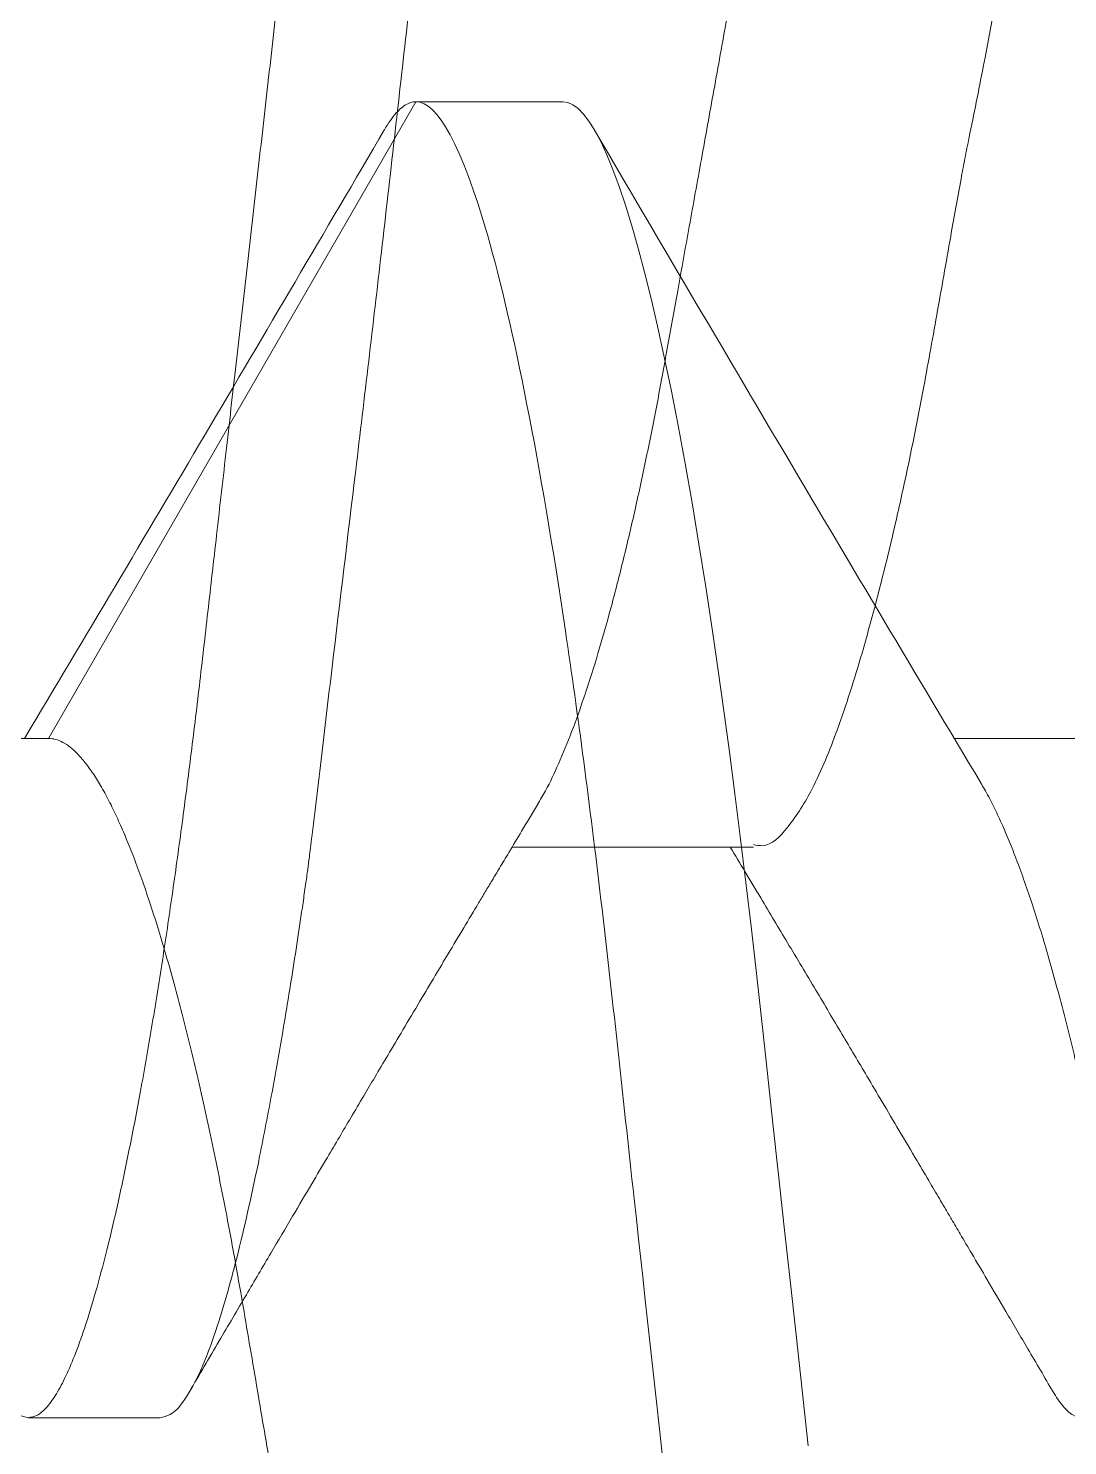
# Model space of a CAD drawing. Extents: x -82 to 113, y -82 to 93.
# Drawn here: x 25.7283 to 25.7835, y 71.2689 to 71.3442 of the extents above; entities that cross this region are included whole.
import ezdxf

# ---------------------------------------------------------------- set-up
doc = ezdxf.new("R2010")
doc.units = 0
doc.header["$MEASUREMENT"] = 0
doc.linetypes.add('SLD-Solid', pattern=[0])
doc.layers.get('0').update_dxf_attribs({"linetype": 'CONTINUOUS'})
doc.layers.add('Ballons', color=7, linetype='CONTINUOUS')

# ---------------------------------------------------------------- blocks, each defined once
blk = doc.blocks.new('NO 8 2 IN')
at = {"color": 7, "linetype": 'SLD-Solid', "lineweight": 15}
for p, q in [((0.1839741213819082, -0.05168910871633869), (0.196793446625307, -0.05168910871633869)), ((0.2154999771925361, -0.08200000106231897), (0.2225000029943089, -0.08200000106231897))]:
    blk.add_line(p, q, dxfattribs=at)
for points, knots in [([(0.1384999867029961, 0.08200000106232608), (0.1386724533317647, 0.08196349449168139), (0.1390750389981577, 0.08187827787802604), (0.1395935395387795, 0.08133528623178421), (0.1401260676283727, 0.08054913797776919), (0.1406738676803769, 0.07943017572898725), (0.1412393541392873, 0.0779987143192784), (0.1418176163282965, 0.07624207688603235), (0.1423861553527388, 0.07423774006008443), (0.1429446992836318, 0.07200956100077605), (0.1434914148396729, 0.06958508378651374), (0.1440369570233315, 0.06692234421613108), (0.1445784114934554, 0.06403632103381796), (0.1451129076828721, 0.06094410050750554), (0.1456550429188326, 0.05755774962437243), (0.146199130694356, 0.05388883276329182), (0.146740191113139, 0.04995242542441503), (0.1472620707602061, 0.04587420180742185), (0.1477613060913683, 0.0416660950228831), (0.1482524455834806, 0.03730864464659334), (0.1487691901920414, 0.03278019303169089), (0.1492893549812635, 0.02820666911772207), (0.1498119487666969, 0.02361622612641412), (0.150333042036749, 0.01903810337838507), (0.150865023634168, 0.01436439371811815), (0.151405313278417, 0.009617549077468368), (0.1519512210050209, 0.004821245794730089), (0.1525165641184998, -0.0001460674672060236), (0.1530984129399258, -0.005256937378653959), (0.1536929519735111, -0.01048157883129619), (0.154280420808206, -0.01564220882433176), (0.1548569867459122, -0.02070850073974384), (0.1554197600636087, -0.02565189376670673), (0.155965377173473, -0.03044628400747484), (0.1564776976149176, -0.03494768042786944), (0.1569567676392438, -0.03915307391722678), (0.1574034921650735, -0.04309137360620952), (0.1578685777227378, -0.04691145458202328), (0.1583504994022462, -0.05062655602603883), (0.1588491058451211, -0.05421831211912576), (0.1593765234118365, -0.05776147172468882), (0.1599320456369071, -0.06122188913800386), (0.1605159464188546, -0.0645643491340806), (0.1611072280618941, -0.06765779615168555), (0.1617024122780606, -0.07048063475897948), (0.1622977060630717, -0.0730144936060384), (0.1628891951140332, -0.07524463005788817), (0.1634604314268273, -0.07711913286951955), (0.1640064398629306, -0.078649123824448), (0.1645205388039699, -0.07985124339052163), (0.1650195519624447, -0.08078510229420033), (0.1655054480254137, -0.08145634388016987), (0.1659824208546183, -0.08188354207678827), (0.1665162083721441, -0.0820560899478977), (0.167074405963092, -0.0818554446765134), (0.1675958362830414, -0.08134711625199031), (0.167887282997313, -0.08088549119509736), (0.1680552519447076, -0.08061944367730689)], [0, 0, 0, 0, 0.003053041804796326, 0.00712665910098148, 0.01268559978564752, 0.01994020228874575, 0.02898601760754042, 0.03985719242252929, 0.05254717717395674, 0.0657438896532322, 0.08038401086266905, 0.09639812591051766, 0.1137011059747596, 0.132194258165944, 0.151767711231826, 0.1742126885035008, 0.1976387190599179, 0.2218774245609422, 0.2467585352297642, 0.27241052834526, 0.2992512803969839, 0.3271814543469561, 0.3536304652481539, 0.3807726868013054, 0.4084838705592577, 0.4366304165320674, 0.4650714020994958, 0.4936608940648544, 0.5248443302132466, 0.5558350544333416, 0.586444485761449, 0.6164915792168411, 0.6458066343717163, 0.67423390543532, 0.7016344910244031, 0.7257463716358454, 0.7489179427877765, 0.7715709978855789, 0.7936484484721212, 0.8150192993110256, 0.8355541922772367, 0.8568551435520806, 0.8768583401784471, 0.8954227787920458, 0.9124243029017604, 0.9277587137155479, 0.9413449981261897, 0.9531286887944926, 0.9623258344785964, 0.9699960242205882, 0.9761804016872487, 0.9809714226218694, 0.9845576800229517, 0.9873326926523425, 0.9903857344571387, 0.9944590280687077, 1, 1, 1, 1]), ([(0.1859334187479362, 0.08040543198292482), (0.1861196361583666, 0.08085359655296287), (0.1864749550411773, 0.08170873321265759), (0.1882620776532917, 0.08221995883975097), (0.1894686769048093, 0.0798906941597437), (0.1905897427781156, 0.07683565036900575), (0.1918830559375806, 0.07177886968232627), (0.1929600939354401, 0.06667695787758277), (0.1937577934030514, 0.06250648479764465), (0.1941826019197492, 0.06018672041349049), (0.1944012612399462, 0.05897019422796035), (0.1945118328769695, 0.05834831387994655), (0.1945674848652459, 0.05803402866639829), (0.1945954487009658, 0.05787606271369583), (0.1946093850147577, 0.05779685903329579), (0.1946165259085433, 0.05775723679581546), (0.1946198490897757, 0.05773737016547642), (0.1946216735791069, 0.05772746443656018), (0.1946225609167982, 0.05772250534772638), (0.1946229279173792, 0.05772001085842504), (0.1946232301172017, 0.0577187850654326), (0.1946233165916738, 0.0577180700119726), (0.1947209958427152, 0.05702696801402851), (0.1949248577006131, 0.05588430017559887), (0.1951644725724293, 0.05417322055102858), (0.1954019510017275, 0.05248066189087552), (0.1956716635659035, 0.05045441822469598), (0.1959779717918764, 0.04807510124999226), (0.1963192050665725, 0.04532145000873555), (0.196696248048454, 0.04217242774323182), (0.1972041106585039, 0.03775874770224874), (0.1978693095566086, 0.03189945279162743), (0.1987210530588328, 0.02442027460490692), (0.1997856401368665, 0.01507840908119107), (0.201013974500114, 0.004154482848683472), (0.2023642938469266, -0.00797896947200627), (0.2037117056918021, -0.0199355513148376), (0.2050559408335175, -0.03130181513937913), (0.2061423988932489, -0.04029355025215864), (0.2068464904444625, -0.04621267020578301), (0.207182881480648, -0.04903106527036272), (0.20734677201213, -0.0504007822745578), (0.2074274747035361, -0.05107528508192871), (0.2074676291717878, -0.05140987193885849), (0.2074876367588274, -0.05157649266102027), (0.2074975179770746, -0.0516596445779598), (0.2075025413622598, -0.05170116625316723), (0.2075049399829254, -0.05172193237392975), (0.207506297543091, -0.05173229395313683), (0.2075068482378697, -0.05173749104559278), (0.2075072010736534, -0.0517400793280629), (0.2075073722117082, -0.05174137638392295), (0.2075286788594894, -0.05190395744559595), (0.2075740186369615, -0.05228346153829477), (0.2076624846159518, -0.05293192817538284), (0.2077742083233858, -0.05373973628977069), (0.2080480813568215, -0.05564665243461064), (0.2084454566837763, -0.05825271362298423), (0.2089959074102268, -0.06160688612572329), (0.2095545891959887, -0.06478113718998912), (0.2103326379088486, -0.06881495172729757), (0.2112668839499179, -0.07305321228755446), (0.2123564293968627, -0.07695060474728876), (0.2133058747364203, -0.07952319469882951), (0.2141273778764941, -0.0810088215803475), (0.214824916788487, -0.08184629966500978), (0.2153167813864059, -0.0819582900521425), (0.2154999771925361, -0.08200000106231897)], [0, 0, 0, 0, 0.00828845074597428, 0.01581507901074782, 0.02672048620210647, 0.04707251799393015, 0.0772242874328945, 0.1167162054532447, 0.1397296114376892, 0.1520024881708002, 0.1583234966551467, 0.1615291671475165, 0.1631432034974336, 0.1639530187747391, 0.1643586538577426, 0.1645616438710066, 0.164663117785229, 0.1647139165341493, 0.1647392916513048, 0.1647519792098827, 0.1647583631516287, 0.1647615185161206, 0.1647646738806126, 0.1770703859857242, 0.1852252404355373, 0.1952377209554454, 0.2072160027368819, 0.2212785303797302, 0.2375498642842925, 0.2561556074799554, 0.2772168201182965, 0.3159109080403847, 0.3601644708532791, 0.4099855791710543, 0.4817471341042423, 0.5540524004884345, 0.6253140839090918, 0.693968950102401, 0.7559244503271453, 0.7850618748224619, 0.7991050819273968, 0.8059875154392655, 0.8093929673849519, 0.8110866669125101, 0.8119312313364307, 0.8123528993218769, 0.8125635995347241, 0.8126689228853424, 0.8127215972148591, 0.812747908782662, 0.8127610910324318, 0.8127676688001978, 0.812770984399727, 0.8156531777654309, 0.8195086413399334, 0.8243141526137772, 0.8300368084685774, 0.8534873806216131, 0.8708087910204382, 0.8899881601963752, 0.9103302561517586, 0.9432762245736602, 0.9664544181845162, 0.9818009556243544, 0.9912697367405409, 0.9967483985993791, 1, 1, 1, 1]), ([(0.1944999731197044, 0.08200000106232608), (0.1946724395910167, 0.0819634944153691), (0.1950750248898316, 0.08187827762357358), (0.1955935293579785, 0.08133528788073363), (0.1961260399871065, 0.08054911909237461), (0.1966739699068825, 0.07943021710258336), (0.1972392826470326, 0.07799867384084536), (0.1978177403223924, 0.07624211343684095), (0.1983860834850617, 0.0742377099004159), (0.198944792480404, 0.07200957655027196), (0.1994914843928086, 0.06958509003885638), (0.2000369198201923, 0.06692233457100372), (0.2005784052254, 0.06403632246496471), (0.2011128918605323, 0.06094410007741402), (0.2016550304802109, 0.0575577498124531), (0.2021991148518936, 0.05388883248056686), (0.2027401857205291, 0.04995242639713382), (0.2032620257012923, 0.04587419517077507), (0.2037614165918455, 0.0416661066493873), (0.2042524025379606, 0.03730863846258359), (0.2047691634224407, 0.03278018876141431), (0.2052894296799224, 0.02820667359839035), (0.2058120277830966, 0.02361623110243016), (0.2063330033237065, 0.01903809773572362), (0.2068650168966144, 0.01436439449735616), (0.2074052983954147, 0.00961754892951916), (0.2079512056261024, 0.004821245590356682), (0.2085165593885563, -0.0001460664595427374), (0.2090983627939522, -0.005256944322312052), (0.2096930744178138, -0.01048156613112639), (0.2102803376687774, -0.01564222230566514), (0.2108571173051956, -0.02070848711557716), (0.2114196773607091, -0.02565190719777632), (0.2119654983781913, -0.03044627145064993), (0.2124776541132718, -0.03494768660659275), (0.2129567595767554, -0.03915307331732976), (0.2134034836199561, -0.04309137293157761), (0.2138685399130935, -0.04691146087482423), (0.2143505764049962, -0.05062655074909372), (0.2148491857134331, -0.05421830535979666), (0.2153764858110918, -0.05776147895769412), (0.2159320351535712, -0.06122188876801715), (0.2165159426805729, -0.06456434732837124), (0.2171071779354321, -0.06765780784746056), (0.2177025227552747, -0.07048061714208131), (0.2182976618040726, -0.0730144912298627), (0.218889202454335, -0.07524467238338417), (0.2194603756684614, -0.0771190140934479), (0.2200065441193999, -0.07864946680057017), (0.2205204972812851, -0.07985019034840946), (0.2210195717223229, -0.08078796935416932), (0.2215053705223653, -0.08144908706278642), (0.2219826032604715, -0.0819015272481991), (0.2223428653778967, -0.08197009393362009), (0.2225000029943089, -0.08200000106231897)], [0, 0, 0, 0, 0.003092211960889366, 0.007218093272949579, 0.01284835449243052, 0.02019623040529291, 0.02935793955914598, 0.04036872856413336, 0.05322140404884617, 0.06658753559661566, 0.08141548778566562, 0.09763497398407892, 0.1151599491840987, 0.1338903662751096, 0.1537149443700252, 0.1764478879780453, 0.2001744716654723, 0.2247241568184872, 0.2499245408459148, 0.2759055964700662, 0.3030907121154588, 0.3313792762151861, 0.3581676247186004, 0.3856580282799504, 0.4137247431647994, 0.4422324059089231, 0.4710382858719559, 0.4999945775519937, 0.5315780934043494, 0.5629664742599616, 0.5939685714776743, 0.6244012149028942, 0.6540923292556502, 0.6828843681624209, 0.710636450537171, 0.7350576836526515, 0.7585265432522926, 0.7814702342997147, 0.8038309921977519, 0.8254760284611354, 0.8462743171868967, 0.8678485570832902, 0.8881083922964533, 0.9069110104060327, 0.9241307525691965, 0.9396618015085887, 0.9534223963005208, 0.9653572702910124, 0.9746725628390976, 0.982440985732714, 0.9887047080122521, 0.9935571971644248, 0.9971898053345207, 0.9999999999999999, 0.9999999999999999, 0.9999999999999999, 0.9999999999999999]), ([(0.1699999561460004, 0.05168910871633869), (0.1701990604763779, 0.05165988593186199), (0.1706414863200933, 0.05159495055325891), (0.1712655563160865, 0.05113891801673276), (0.1719024551402413, 0.05045372663661141), (0.1725574369129106, 0.04948669589301602), (0.1732297966759546, 0.04825070010978294), (0.1738990576260164, 0.04677654665044884), (0.1745632179564041, 0.04508473779824129), (0.1752181497733147, 0.04319552339254784), (0.1758697708278447, 0.04109612261900963), (0.1765130834370723, 0.03880372635261864), (0.1771571295203529, 0.03628417275870532), (0.1777949493540802, 0.03355411181237145), (0.1784198679716553, 0.03063339267627896), (0.1790186140170391, 0.02759562205395838), (0.1795880113255208, 0.02443186711317935), (0.180184179845611, 0.02113302571257947), (0.1807947269175258, 0.01775094932452959), (0.181417122628261, 0.01430448059019795), (0.1820461292785041, 0.01082073013368046), (0.1826893475149376, 0.007258458489815212), (0.1833422438987213, 0.003642755608417758), (0.1840133076955084, -7.356837111416326e-05), (0.184697245033064, -0.003861738136656356), (0.1853888385117557, -0.007691231895385897), (0.1860687555100782, -0.01145722427629892), (0.1867320060549389, -0.0151300408071009), (0.1873733062913203, -0.0186826115132277), (0.1879782768789795, -0.02203042937325961), (0.1885439962470343, -0.02517159141861214), (0.1890832685487709, -0.02812846714307682), (0.1896520189761048, -0.03097719364724583), (0.190243500491448, -0.03372166754242301), (0.1908680016954065, -0.03638679165843683), (0.1915226664970646, -0.03894142113773569), (0.1922052964630296, -0.04135426742013237), (0.1928971237165769, -0.04354734885910005), (0.1935895190196959, -0.04550231408896366), (0.1942857849350048, -0.0471976508903893), (0.19488340937788, -0.04849061147184841), (0.1953005124808271, -0.04918513586031281), (0.195445448864163, -0.04942647152117985)], [0, 0, 0, 0, 0.00566026060955933, 0.01257755454612445, 0.02136583162493651, 0.03235186417804486, 0.04568991083375115, 0.06142382230094802, 0.07842263053957184, 0.09744104305761009, 0.1183588182746058, 0.1410211548612322, 0.1652460277758708, 0.1924203213244036, 0.2208648291774608, 0.2503102909643605, 0.2805996155186294, 0.3124184417675662, 0.3457875021348623, 0.3784819487597232, 0.4121656767026687, 0.4466130816256556, 0.481580247985756, 0.5168105189025834, 0.5541700672880936, 0.5912160727250024, 0.6276433147810053, 0.663163962733786, 0.6975140817900157, 0.7304600483750048, 0.7600578603531863, 0.7884178031360464, 0.8160627025145712, 0.8427901545798351, 0.8683749823175674, 0.894019792163275, 0.9178939516086508, 0.9397828710262831, 0.9595081757993047, 0.9769358974480694, 0.9919856083901544, 1, 1, 1, 1]), ([(0.1585982211931452, 0.04945077665707487), (0.1589669598539842, 0.0487591183854903), (0.1598757309852203, 0.04705449899875447), (0.1610382660742147, 0.04382181202151259), (0.1621525714676011, 0.04018311630638038), (0.1631428766531684, 0.03637447998822552), (0.1641707711391689, 0.03196069220156517), (0.1653096418092304, 0.02643270681942056), (0.1665416796007122, 0.0197640303550557), (0.1677454486347045, 0.01261233320307298), (0.1689635420147226, 0.005116349881980398), (0.1703028085143927, -0.002554452484673675), (0.1713788430550238, -0.008319681698452541), (0.1721331888334845, -0.01212970771963029), (0.1724629569112892, -0.01375493850850518), (0.1727427396360213, -0.01510868529283727), (0.1730671583893013, -0.01686014785756385), (0.1735590170099925, -0.01963032732704306), (0.1742240727961644, -0.02339553733373378), (0.1748921643758337, -0.02712719753123594), (0.1755449651649315, -0.03045902307580661), (0.176175265089725, -0.03342444185630455), (0.1770287733343139, -0.03707797577596494), (0.1780886138805471, -0.04112535762924097), (0.1793733653781402, -0.04519676941853135), (0.1806613020453369, -0.04839717536654575), (0.1819021745026248, -0.05041008775238964), (0.1831078862257698, -0.05173541940039428), (0.1838155819296787, -0.05159254919622214), (0.1839741213819082, -0.05156054311820668)], [0, 0, 0, 0, 0.02229635122035441, 0.05495024653799604, 0.09754248202099548, 0.1306886683927287, 0.166966200248048, 0.2265783060167952, 0.2913754157420032, 0.3600534951580736, 0.4330742266607138, 0.507613460113902, 0.5817688713054165, 0.6000606838374876, 0.6182045546794356, 0.6289887207515606, 0.6394202882113558, 0.668921697019634, 0.7091003228036336, 0.7482903409820715, 0.7768622175076548, 0.8057723880411504, 0.8346002609751343, 0.8837241209251885, 0.9246536182772944, 0.9567821745319469, 0.9800164003250191, 0.9955232327555898, 0.9999999999999999, 0.9999999999999999, 0.9999999999999999, 0.9999999999999999]), ([(0.2146315738910687, 0.04934902783248418), (0.2148672266435625, 0.04896095260343003), (0.2156486262760922, 0.04767413614077753), (0.2165944524444967, 0.04505248796986905), (0.2177529636320514, 0.04147265566660963), (0.2188527692088087, 0.03729335816569801), (0.2203489121077808, 0.03091030878375278), (0.2220825735767562, 0.02228285507489858), (0.224020999293657, 0.01160822733194067), (0.225857898927444, 0.0009841314817791158), (0.2275897978389168, -0.009060693187173285), (0.229212413218562, -0.01815833830932689), (0.2307236194359206, -0.02608884749388807), (0.2321221767043369, -0.03275930802923455), (0.2334074833220114, -0.03817708485667737), (0.2345780500018293, -0.04242387292888594), (0.2357045416107724, -0.04583252350648337), (0.2367710003458967, -0.04840883049578792), (0.2378179534872942, -0.05020404424771385), (0.2387193929027802, -0.05121593809945324), (0.2394189103271316, -0.05161324151176672), (0.2398420853941445, -0.05168493354950243), (0.2399607487479898, -0.05168807105284401), (0.2399999941662543, -0.05168910871633869)], [0, 0, 0, 0, 0.01292548520295224, 0.04285954346398697, 0.07896793737375757, 0.1203324461139702, 0.1659468600955296, 0.2658751852248246, 0.3711234048581339, 0.4752273569751342, 0.573222233944942, 0.6616938212419673, 0.7386601409287251, 0.8033546233621996, 0.8559645483274118, 0.8973674410955591, 0.9288884612055607, 0.9582597960566316, 0.97671683275157, 0.9878333912697322, 0.996617499472174, 0.9988813088146488, 1, 1, 1, 1]), ([(0.1954417822398398, -0.04944529963700717), (0.1957248211168121, -0.04991459924260511), (0.1962337844244644, -0.05075849843446889), (0.1969100923662381, -0.05188271973666758), (0.1974318236681256, -0.05275120141246248), (0.1978505901837337, -0.05344880835588839), (0.1982185363201694, -0.05406252010921264), (0.198723151517683, -0.05490470145304016), (0.1993801718094517, -0.05600269843559857), (0.2001475093786524, -0.05728695059438138), (0.2009217088956063, -0.05858470146964834), (0.2017224365445145, -0.05992873262177767), (0.202564397582762, -0.06134406231561229), (0.2033655549953437, -0.06269241555325777), (0.2040589385988056, -0.06386072339810056), (0.2047126226292022, -0.06496338226217091), (0.2053392825879996, -0.06602095816587195), (0.2059842395613316, -0.0671107229501402), (0.2066750674544551, -0.06827870273743741), (0.2075018239420672, -0.06967756360487698), (0.2085032271680234, -0.07137402122330627), (0.2096633436759419, -0.07334103320894059), (0.2109648477404278, -0.07555097102926567), (0.2124079628864877, -0.07800374567573698), (0.2134163927802746, -0.07972044842641424), (0.2139443751629813, -0.08061926034609002)], [0, 0, 0, 0, 0.04535345644074328, 0.08155503388963783, 0.1085721058792077, 0.1291963384786768, 0.1488883744000439, 0.1677883067556017, 0.2104441485118918, 0.2547783527588112, 0.2915924214917643, 0.3354985105242705, 0.3842465690491282, 0.4278760496269807, 0.4652922987691492, 0.4966754036775964, 0.5339562145496424, 0.5670227387017471, 0.6014694245239282, 0.6462538903193316, 0.7014923326516751, 0.7644942215064536, 0.8352364609748052, 0.9137349592140468, 1, 1, 1, 1]), ([(0.1680551786122351, -0.08061997533783227), (0.1685012304448321, -0.07986058960074871), (0.1693355033704336, -0.07844027269084108), (0.1705013920437182, -0.07645802935813606), (0.1714944647894754, -0.07477102194875584), (0.1723035232305392, -0.07339761743415352), (0.1729352316776698, -0.07232606705071731), (0.1733962635729824, -0.07154459411647451), (0.1737427507568441, -0.07095722795373405), (0.1741186901011389, -0.07032047936819907), (0.1746251275951636, -0.06946275752846276), (0.1753630803356288, -0.06821399498197422), (0.1762166380228365, -0.06677090776641847), (0.1771065546308961, -0.0652680650322921), (0.1781124983911155, -0.06357147699617371), (0.1792868361114586, -0.06159378773228497), (0.1806916470654159, -0.059232699542342), (0.1818945328877817, -0.05721611698363205), (0.1828692830254965, -0.05558555560608625), (0.1836237990579406, -0.05432524166398167), (0.1844037931928995, -0.05302431206970937), (0.1849456647658201, -0.05212311108250844), (0.1852066204773166, -0.05168910871633869)], [0, 0, 0, 0, 0.07855665318757034, 0.1469284152430907, 0.2051283583201231, 0.2531707684522702, 0.2891097343772647, 0.3160815590912829, 0.3341030797052432, 0.3499382066794663, 0.3820387193623586, 0.4229511664388522, 0.4793211400608795, 0.5315903433331167, 0.5787415357337358, 0.655254985937593, 0.7367524082962547, 0.8238049684806883, 0.8647005190716233, 0.906202365793948, 0.954828727703219, 1, 1, 1, 1]), ([(0.2225000029943089, -0.08200000106231897), (0.2226723332199896, -0.08196339853731871), (0.2230745822126607, -0.08187796181979934), (0.2235958672961544, -0.08133803001724971), (0.2238874468247758, -0.08088193489833628), (0.224055531691377, -0.08061901284894901)], [0, 0, 0, 0, 0.2409591155351289, 0.5624408667566861, 0.9999999999999999, 0.9999999999999999, 0.9999999999999999, 0.9999999999999999])]:
    blk.add_open_spline(points, degree=3, knots=knots, dxfattribs=at)
blk = doc.blocks.new('erfdfasdf')
at = {"color": 7, "linetype": 'Continuous', "lineweight": 15}
for p, q in [((556.4614856862847, 29.82362542663771), (556.4758376006943, 29.82362542663771)), ((556.5239606809483, 29.82362542663771), (556.5044372474067, 29.78980984366371)), ((556.5239606809483, 29.82362542663771), (556.5383125953578, 29.82362542663771)), ((556.4966278776552, 29.78980984366371), (556.5044372474067, 29.78980984366371))]:
    blk.add_line(p, q, dxfattribs=at)
at = {"color": 7, "linetype": 'Continuous', "lineweight": 15, "flags": 128}
blk.add_lwpolyline([(556.483592927696, 29.8612075592767), (556.4839185769541, 29.85823755374446), (556.4842396997425, 29.85530891409786), (556.4845558379164, 29.85242568117321), (556.4848665883086, 29.84959167589738), (556.4851715477516, 29.84681048096198), (556.4854703497299, 29.84408542249759), (556.4857626643791, 29.84141957465519), (556.486048161835, 29.83881573669895), (556.4863277767129, 29.83627307938694), (556.4866119180604, 29.83376390329016), (556.4869029315786, 29.83128518923498), (556.4872004874032, 29.82884149576123), (556.4874867545423, 29.82657363822621), (556.4877782445309, 29.82434482836462), (556.4880746458309, 29.82215889168474), (556.4883756285778, 29.82001961246188), (556.4886807896046, 29.81793071083105), (556.489038618947, 29.8155814593073), (556.4894009381075, 29.81331003740646), (556.4897671056834, 29.81112172295556), (556.4901364436208, 29.80902155096492), (556.4905082555396, 29.80701427697662), (556.490881826734, 29.80510433583143), (556.4912564608243, 29.80329580959868), (556.4916001609838, 29.80173024666719), (556.4919435862565, 29.80025557964567), (556.4922861502172, 29.79887404428029), (556.4926273030921, 29.79758760143039), (556.4929665134335, 29.79639787292823), (556.493303213142, 29.795306141579), (556.4936369074211, 29.79431339697528), (556.4939670831488, 29.79342027135674), (556.4942932455291, 29.7926270670989), (556.4946149180911, 29.79193377503887), (556.494931661016, 29.79134007447535), (556.4952430711365, 29.79084532400575), (556.4955314090897, 29.79046863742727), (556.4958143409352, 29.790178063728), (556.4960915734606, 29.78997239340592), (556.4963628134533, 29.78985018788665), (556.4966278776552, 29.78980984366371), (556.4966278776552, 29.78980984366371)], dxfattribs=at)
at = {"color": 7, "linetype": 'Continuous', "lineweight": 15}
for centre, radius, start, end in [((552.9577138022488, 27.72079910906686), 4.098664279286844, 30.34211722751166, 30.90574327358616), ((560.2263450911676, 27.61295430031737), 4.311071553148851, 149.1502008057458, 149.6494942748733)]:
    blk.add_arc(centre, radius, start, end, dxfattribs=at)
for points, knots in [([(556.4731997438562, 29.97973384288259), (556.4743269300494, 29.97973384280877), (556.4756408446713, 29.97742268458374), (556.4783935858101, 29.96779613212711), (556.4798247346877, 29.96049075025321), (556.4818078614769, 29.94717408634376), (556.482441863278, 29.94235861493108), (556.4836263865894, 29.93231509690569), (556.4841775368699, 29.92709737008647), (556.4860326769783, 29.91017849229763), (556.4874234833546, 29.89749433814558), (556.4902135043151, 29.87204934698667), (556.4916043106884, 29.85936519286164), (556.4934594507895, 29.84244631513997), (556.4940106010671, 29.83722858834619), (556.4951951243839, 29.82718507034809), (556.4958291261875, 29.82236959895485), (556.4978122529819, 29.80905293512012), (556.4992434018606, 29.80174755331874), (556.5019961429957, 29.79212100102185), (556.5033100576129, 29.78980984288259), (556.5044372438001, 29.78980984288259)], [0, 0, 0, 0, 0.125, 0.125, 0.25, 0.25, 0.3125, 0.3125, 0.375, 0.375, 0.4999999999999999, 0.4999999999999999, 0.6249999999999998, 0.6249999999999998, 0.6874999999999998, 0.6874999999999998, 0.7499999999999998, 0.7499999999999998, 0.8749999999999999, 0.8749999999999999, 1, 1, 1, 1]), ([(556.445866928456, 29.94591825912747), (556.4459861556378, 29.94590911195579), (556.4462258368326, 29.94589072348932), (556.4465967254566, 29.94574106684504), (556.4469775690867, 29.94549923872861), (556.4473684077793, 29.94515443616123), (556.4477682715527, 29.94470753674185), (556.448168531853, 29.94416742031695), (556.4485678607792, 29.94354051326798), (556.4489650429414, 29.94283328393111), (556.4493670558332, 29.94203385857247), (556.4497730353495, 29.94114310909052), (556.4501820286378, 29.94016234144766), (556.4505931112229, 29.93909329192338), (556.4510053383755, 29.93793813672976), (556.4514176996984, 29.9366994612993), (556.4518292622344, 29.93538023020836), (556.4522366237004, 29.93399208169734), (556.4526388953942, 29.93254023754426), (556.4530352061429, 29.93103003382477), (556.4534271747101, 29.92945675175516), (556.4538241809632, 29.92778156100392), (556.4542249260784, 29.92600349615407), (556.4546280031622, 29.92412249585441), (556.4550223383096, 29.92218984434063), (556.4554071104127, 29.92021158316976), (556.4557815755356, 29.91819379789142), (556.4561387915813, 29.91617863261612), (556.4564805898923, 29.91416175463075), (556.4568256601985, 29.91213788944848), (556.4571796568644, 29.9100584065535), (556.4575428955242, 29.90792552108095), (556.4579145762414, 29.90574280703628), (556.4582940803152, 29.90351420688439), (556.4586806760226, 29.90124396949145), (556.4590735694863, 29.89893664682679), (556.4594720000727, 29.89659707183337), (556.4598726145833, 29.89424444312263), (556.46027450997, 29.89188440652896), (556.4606766858227, 29.88952250368965), (556.4610807328341, 29.88714986719085), (556.4614964720906, 29.88470853572121), (556.4619229405259, 29.8822040028419), (556.4623590761781, 29.87964295694689), (556.4627928886937, 29.87709541300372), (556.4632232816058, 29.87456798587485), (556.463649152823, 29.87206710832376), (556.4640614836173, 29.86964559969111), (556.4644597042545, 29.86730718796558), (556.4648432950846, 29.86505451830861), (556.4652194873831, 29.86284537662736), (556.4655876022015, 29.86068387957861), (556.4659604908687, 29.85849330183784), (556.4663373427221, 29.85628379795657), (556.4667143617836, 29.85405649824047), (556.4670933130357, 29.85188154026518), (556.4674851234231, 29.84974944598693), (556.4678880035073, 29.84765964939618), (556.4683017056473, 29.84561932324031), (556.4687251524325, 29.84363548576799), (556.469150187307, 29.84174718428606), (556.469575318111, 29.83995678278337), (556.4699992080989, 29.83826576306437), (556.4704280315242, 29.83664909231212), (556.4708606642781, 29.83511177498417), (556.4712960672304, 29.8336584951002), (556.4717247082995, 29.83231951162934), (556.4721454377669, 29.83109256932962), (556.472557296168, 29.82997450260902), (556.4729675631577, 29.82894393360287), (556.4733754114691, 29.82800097159435), (556.4737951420561, 29.82712160209437), (556.4741445017473, 29.82644872251374), (556.4743569423504, 29.8261043534292), (556.4744223183897, 29.82599837798717)], [0, 0, 0, 0, 0.01373327695111229, 0.02760786740764848, 0.04161443292678875, 0.05574298728917851, 0.0699829420737406, 0.08432311350393612, 0.09792522480239343, 0.1115958004627361, 0.1253242948935829, 0.1390998674095695, 0.1529114454351066, 0.16674775333418, 0.1805974285055404, 0.194448966711839, 0.2082909336613184, 0.2221119087184094, 0.2356547139239005, 0.2491557858935726, 0.26260477684621, 0.2759915733631801, 0.290366559960227, 0.3046456858970965, 0.3188175928862957, 0.3328714227812862, 0.3467969638562066, 0.3605846448592215, 0.3734981995986709, 0.3865194131716236, 0.3996621294520991, 0.4129182384488767, 0.426279157546483, 0.4397358125987885, 0.4532786934295597, 0.4668978859829805, 0.4805831062299242, 0.4943236961600143, 0.5078623135541264, 0.521433289301321, 0.5350259548027534, 0.548629483349896, 0.563319304938935, 0.5779954673256015, 0.5926443503583889, 0.6072525219905913, 0.6218067693136968, 0.6362942029681125, 0.6498814469587749, 0.6633880137483085, 0.6768041652357015, 0.6901205798700891, 0.7033283723061778, 0.7179305146010423, 0.7323766606405879, 0.7468417488708909, 0.7614621420697135, 0.7762268586999211, 0.7911241362140471, 0.8061413944651982, 0.8212654948706343, 0.8357244315022305, 0.8502549576671365, 0.8648443143454129, 0.8794793821325263, 0.8941468567634269, 0.9088331125327673, 0.9226852497336249, 0.9365305106188728, 0.9503574521005002, 0.9641547366194974, 0.9779111861152772, 0.9932024333181609, 1, 1, 1, 1]), ([(556.5083419231196, 29.94591825912747), (556.5084611503012, 29.94590911195578), (556.5087008314953, 29.94589072348928), (556.5090717201233, 29.94574106684519), (556.5094525637381, 29.94549923872804), (556.5098434024884, 29.94515443616341), (556.5102432660443, 29.94470753673363), (556.510643527149, 29.94416742034718), (556.511042853294, 29.9435405130339), (556.5114400462504, 29.94283328388416), (556.511842073115, 29.94203385918022), (556.5122480396892, 29.94114310916114), (556.5126570168429, 29.9401623405164), (556.5130681230773, 29.93909329303599), (556.5134803248629, 29.9379381355321), (556.5138927107221, 29.93669946247711), (556.5143042536721, 29.93538022963975), (556.5147116154568, 29.93399208107458), (556.5151139049706, 29.93254023879226), (556.5155101979313, 29.93103003319231), (556.5159021665564, 29.92945675107561), (556.5162991905945, 29.92778156239439), (556.5166999177795, 29.92600349544358), (556.5171029948972, 29.92412249511298), (556.5174973479005, 29.9221898458209), (556.5178821023928, 29.92021158244874), (556.5182565666806, 29.91819379705177), (556.5186138027597, 29.91617863435098), (556.5189555765604, 29.91416175277669), (556.5193006716163, 29.91213789130599), (556.5196546467654, 29.91005840546758), (556.5200178926502, 29.90792552143929), (556.5203895659672, 29.9057428058198), (556.5207690928037, 29.90351420917526), (556.521155658467, 29.90124396610505), (556.521548596503, 29.8989366510488), (556.5219469856678, 29.89659706936506), (556.5223476137314, 29.89424444386315), (556.5227494961007, 29.89188440406483), (556.5231517111413, 29.88952250784134), (556.5235557213374, 29.88714986511066), (556.5239714617489, 29.88470853382824), (556.524397965579, 29.88220400696878), (556.5248340631017, 29.87964295459725), (556.5252678848481, 29.87709541326378), (556.5256982781785, 29.874567986174), (556.5261241385858, 29.87206710590882), (556.5265365117434, 29.86964560404432), (556.5269346828949, 29.86730718355276), (556.5273183229195, 29.86505452245196), (556.527694473589, 29.86284537442736), (556.5280625986136, 29.86068387985854), (556.5284354870151, 29.85849330201236), (556.5288123286812, 29.85628379602677), (556.5291893897378, 29.85405650173908), (556.5295682914027, 29.85188153663204), (556.5299601514771, 29.84974944944249), (556.5303629894391, 29.84765964753758), (556.5307767021421, 29.84561932348253), (556.5312001487807, 29.84363548594798), (556.5316251736261, 29.84174718261772), (556.5320503437425, 29.83995678558986), (556.5324741945772, 29.83826576149224), (556.5329030286052, 29.83664909258006), (556.533335657661, 29.83511177486098), (556.5337710645973, 29.83365849532467), (556.5341996938247, 29.83231951033536), (556.5346204650203, 29.83109257147386), (556.535032276875, 29.82997450060677), (556.5354425829346, 29.82894393455754), (556.5358504284638, 29.82800097218267), (556.5362701301335, 29.8271216013721), (556.536619497096, 29.82644872255441), (556.5368319371752, 29.82610435343877), (556.5368973130533, 29.82599837798717)], [0, 0, 0, 0, 0.01373327695397501, 0.02760786741340338, 0.04161443293546335, 0.05574298730079823, 0.06998294208832867, 0.08432311352151342, 0.0979252248228061, 0.1115958089489047, 0.1253243119124643, 0.1390998758471124, 0.1529114452499271, 0.1667477618062371, 0.1805974283107764, 0.1944489751917746, 0.2082909334834861, 0.2221119085434582, 0.2356547223516744, 0.2491557857737789, 0.2626047767292198, 0.2759915816651983, 0.2903665599379768, 0.3046456858778228, 0.3188176009747491, 0.332871422898253, 0.3467969639760763, 0.3605846526621819, 0.3734981998261209, 0.386519421106927, 0.3996621295423931, 0.412918238541934, 0.4262791576423254, 0.4397358209120855, 0.4532786934309878, 0.4668979027940729, 0.4805831060840817, 0.494323696017036, 0.5078623134139701, 0.5214333064293726, 0.5350259546172466, 0.5486294831672249, 0.5633193221006946, 0.5779954671787194, 0.5926443502145604, 0.607252521849808, 0.6218067691759473, 0.6362942197338991, 0.6498814469949592, 0.6633880303327462, 0.6768041654882504, 0.6901205801254138, 0.7033283725642557, 0.717930514862164, 0.7323766761331256, 0.7468417490981836, 0.7614621578960769, 0.7762268586302407, 0.791124136147472, 0.8061413944017535, 0.8212654948103422, 0.8357244482835298, 0.8502549574570452, 0.8648443141383626, 0.8794793819285267, 0.8941468565624847, 0.9088331123348866, 0.9226852668836201, 0.9365305104428039, 0.9503574692143442, 0.9641547537362175, 0.9779111861106726, 0.993202433316744, 1, 1, 1, 1]), ([(556.4954045030057, 29.94355744403131), (556.4954110257062, 29.94354723783477), (556.4955487340037, 29.94333176297774), (556.4958215333137, 29.94282692041449), (556.4962232513968, 29.94203557373442), (556.496629291547, 29.94114264684842), (556.4970382853737, 29.94016246631529), (556.4974493579962, 29.93909325863315), (556.4978615704981, 29.93793814476408), (556.4982739466393, 29.93669945897582), (556.4986855183962, 29.93538023123106), (556.4990928823505, 29.93399208220121), (556.4994951354876, 29.93254023632773), (556.4998914642196, 29.93103003444885), (556.500283432677, 29.92945675243692), (556.5006804211594, 29.92778155961281), (556.5010811842004, 29.92600349686476), (556.5014842612513, 29.92412249659578), (556.5018785785427, 29.92218984286037), (556.5022633682568, 29.9202115838908), (556.5026378342144, 29.91819379873101), (556.5029950302281, 29.91617863088141), (556.5033368530449, 29.91416175648426), (556.503681898618, 29.91213788759308), (556.5040359167381, 29.91005840763147), (556.5043991484089, 29.9079255207527), (556.5047708356348, 29.90574280813915), (556.5051503203086, 29.90351420502184), (556.5055369335515, 29.90124397032519), (556.5059298299553, 29.89893664868683), (556.506328230382, 29.89659706976878), (556.5067288546853, 29.89424444366379), (556.5071307405989, 29.89188440445828), (556.5075329453505, 29.88952250545486), (556.5079369939397, 29.88714986924509), (556.5083526971067, 29.88470853162796), (556.5087792022761, 29.88220400500517), (556.5092153349874, 29.87964295859067), (556.5096491215612, 29.87709541130347), (556.5100795136251, 29.87456798408152), (556.5105054138934, 29.87206711029132), (556.5109177372974, 29.86964559944684), (556.5113159596867, 29.86730718801302), (556.5116995505884, 29.86505451835482), (556.5120757409187, 29.86284537639795), (556.5124438633055, 29.86068388129819), (556.5128167221867, 29.85849330018388), (556.5131935749276, 29.85628379656899), (556.5135706232629, 29.85405649983966), (556.5139495649728, 29.85188153985361), (556.5143413849103, 29.84974944757086), (556.5147442354495, 29.84765964801888), (556.5151579380297, 29.84561932194848), (556.5155814133723, 29.84363548719328), (556.5160064415518, 29.84174718416359), (556.5164315713869, 29.83995678258918), (556.5168554716303, 29.83826576463648), (556.5172842540829, 29.83664908947051), (556.5177169333745, 29.83511177796879), (556.5181522974251, 29.83365849245353), (556.518580940343, 29.83231951582451), (556.5190016994301, 29.8310925525067), (556.5194135468179, 29.82997456892532), (556.5198238296696, 29.82894368619424), (556.5202316258703, 29.82800189175381), (556.5206515554219, 29.82711801802125), (556.521082101285, 29.82630578999339), (556.5215216309055, 29.82557943332465), (556.5219533958384, 29.82496843562136), (556.5223762655019, 29.82447256633631), (556.5227893656055, 29.82409003767101), (556.5231915018429, 29.82382184359283), (556.523582717542, 29.82365594285019), (556.5238351446105, 29.82363556225796), (556.5239606809483, 29.82362542663771)], [0, 0, 0, 0, 0.0006797099675571348, 0.01435014577119727, 0.02807851678106216, 0.0418539483096815, 0.05566540221161993, 0.06950156846961689, 0.08335110185587878, 0.097202515600526, 0.1110443581693762, 0.1248652003868432, 0.1384078668266984, 0.1519088175819714, 0.1653576792702917, 0.1787443387047805, 0.1931191954647144, 0.2073981841584651, 0.221569946830564, 0.2356236496223824, 0.2495490568526477, 0.2633365976560892, 0.276250035855872, 0.2892711165712045, 0.3024137143789788, 0.3156696959653149, 0.3290304866451025, 0.3424870041450506, 0.3560297631238908, 0.3696488247771103, 0.3833338965296061, 0.3970743543926899, 0.4106128416610447, 0.4241837042366844, 0.4377762390928788, 0.4513796195487375, 0.4660693172884785, 0.4807453386159298, 0.49539406359975, 0.5100020948262272, 0.5245562193083897, 0.5390435137175472, 0.5526306271150804, 0.5661370640869096, 0.5795530866256204, 0.5928693732699418, 0.6060770229122051, 0.6206790248592948, 0.6351250472786746, 0.6495899964784914, 0.6642102491541217, 0.6789748079750109, 0.6938719423046845, 0.7088890726452719, 0.7240130276861585, 0.7384718253463944, 0.7530022118518608, 0.7675914111826819, 0.7822263555278144, 0.7968936718903276, 0.8115797865034409, 0.8254318079099828, 0.8392769357221846, 0.853103744306842, 0.8669008962139155, 0.8806572134902556, 0.8959482967256871, 0.9111599730962009, 0.9262778402784728, 0.9412880673433521, 0.956177505889032, 0.9709336528625567, 0.9855448039261365, 1, 1, 1, 1]), ([(556.5044372474067, 29.78980984366371), (556.5045333495784, 29.78981907586594), (556.504726342382, 29.78983761601505), (556.5050233963971, 29.78998898001446), (556.505327047501, 29.79023149663271), (556.5056376927082, 29.79058283876407), (556.5058971732367, 29.7909380525826), (556.5060544086957, 29.79121415145941), (556.5061045642777, 29.79130222255962)], [0, 0, 0, 0, 0.1798517149978727, 0.3611790046486991, 0.5439044432359661, 0.7279464003442945, 0.9132192781300819, 1, 1, 1, 1])]:
    blk.add_open_spline(points, degree=3, knots=knots, dxfattribs=at)

msp = doc.modelspace()

# ---------------------------------------------------------------- block references
at = {"layer": 'Ballons', "xscale": -1}
msp.add_blockref('NO 8 2 IN', (25.95081983638114, 71.35241504130003), dxfattribs=at)
at = {"layer": 'Ballons', "color": 7, "rotation": 179.9999997890521}
msp.add_blockref('erfdfasdf', (582.2533497655676, 101.1301205045658), dxfattribs=at)

doc.saveas('drawing.dxf')
